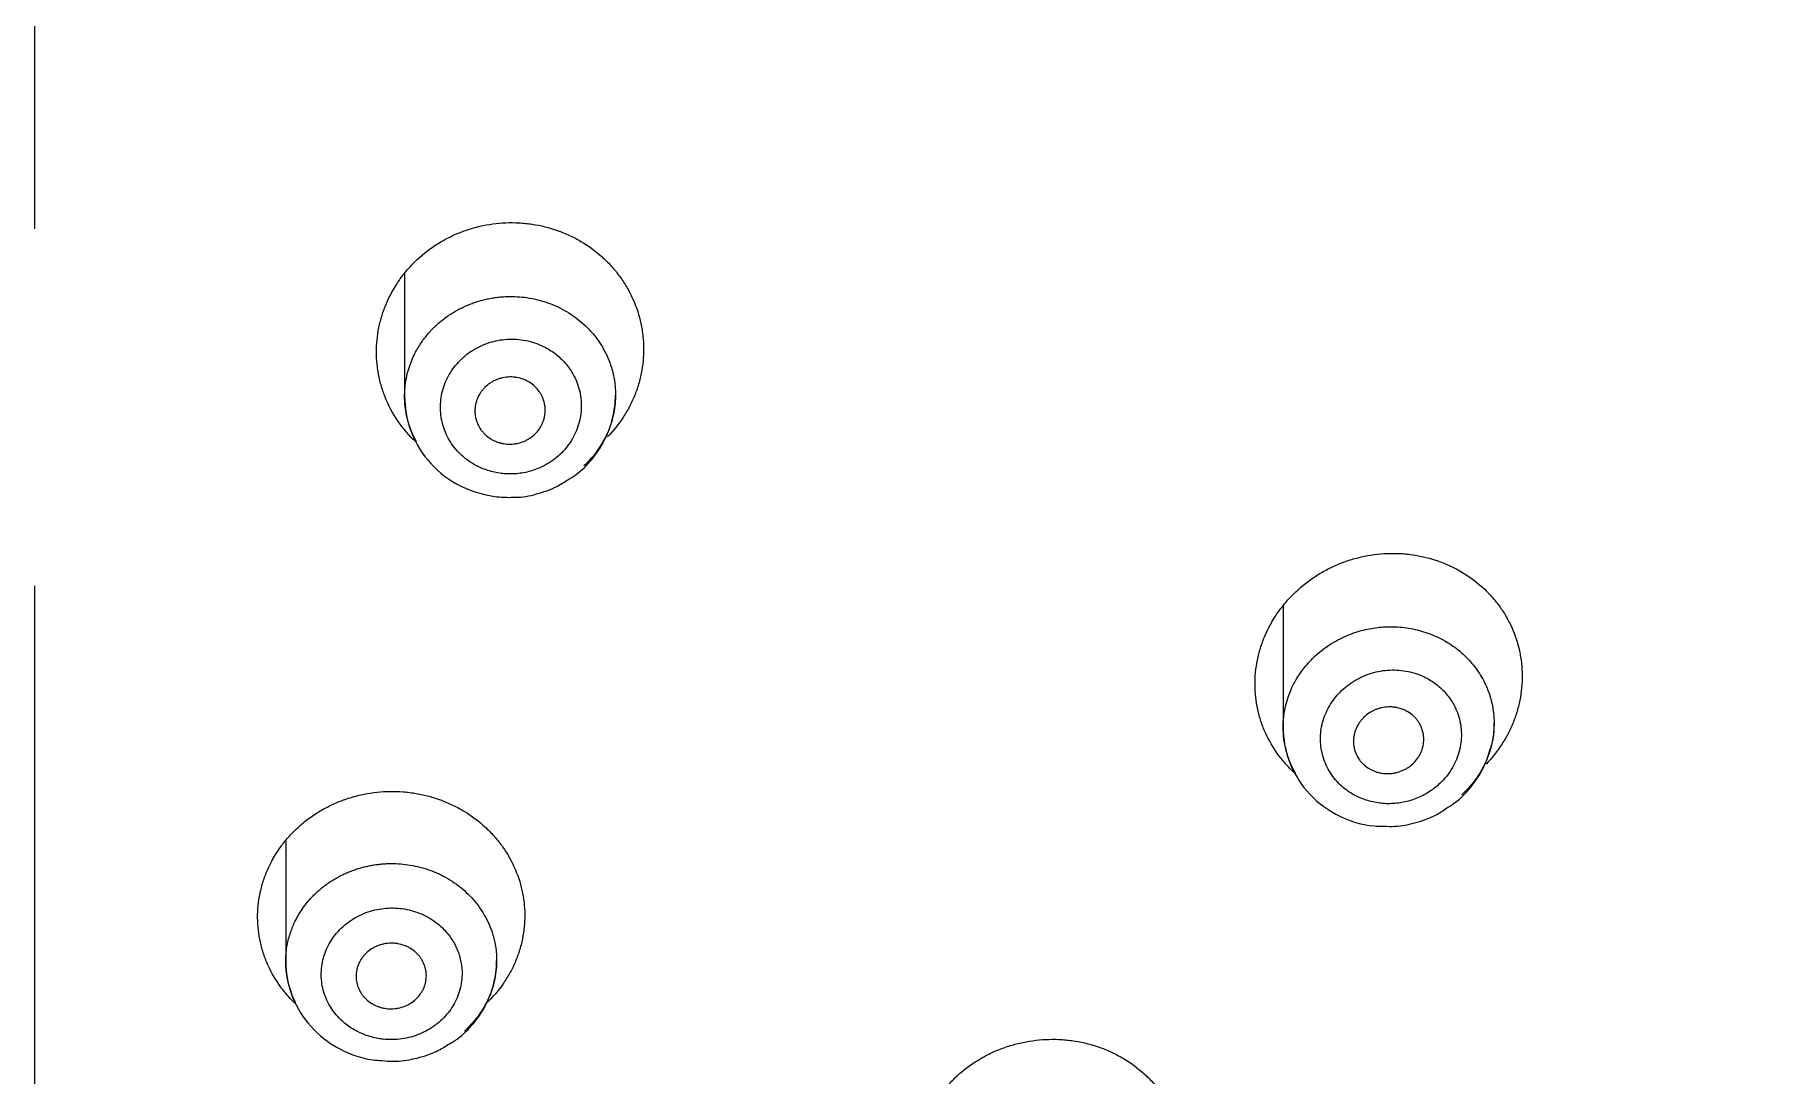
# Model space of a CAD drawing. Header units: millimetres. Extents: x 6110 to 6704, y -2661 to -1821.
# Drawn here: x 6338.01 to 6344.16, y -2164.06 to -2160.35 of the extents above; entities that cross this region are included whole.
import ezdxf

# ---------------------------------------------------------------- set-up
doc = ezdxf.new("R2010")
doc.units = ezdxf.units.MM
doc.header["$LTSCALE"] = 0.1
doc.linetypes.add('CENTERX2', pattern=[101.6, 63.5, -12.7, 12.7, -12.7])
doc.linetypes.add('HIDDEN2', pattern=[4.7625, 3.175, -1.5875])
doc.layers.add('1', color=4, linetype='HIDDEN2', lineweight=13)
doc.layers.add('DIM', color=3, linetype='Continuous', lineweight=9)
doc.layers.add('CENTER', color=1, linetype='CENTERX2')

msp = doc.modelspace()

# ---------------------------------------------------------------- hatches: boundary and pattern name
at = {"layer": 'DIM'}
h = msp.add_hatch(dxfattribs=at)
h.set_pattern_fill('ANSI31', color=2)
edge = h.paths.add_edge_path()
edge.add_line((6619.6172, -2595.9805), (6619.6172, -1962.2056))
edge.add_line((6634.6172, -1966.1101), (6619.6172, -1966.1101))
edge.add_line((6634.6172, -2610.9805), (6634.6172, -1966.1101))
edge.add_line((6634.6172, -2610.9805), (6184.4567, -2610.9805))
edge.add_line((6619.6172, -2595.9805), (6184.4567, -2595.9805))
edge.add_line((6184.4567, -2610.9805), (6184.4567, -2595.9805))

# ---------------------------------------------------------------- linework, layer by layer
at = {"layer": '1', "color": 7, "linetype": 'Continuous', "lineweight": -3}
for p, q in [((6339.3251, -2161.2046), (6339.3251, -2161.6408)), ((6342.4492, -2162.3866), (6342.4492, -2162.8181)), ((6338.9024, -2163.2219), (6338.9024, -2163.6512))]:
    msp.add_line(p, q, dxfattribs=at)
for centre, major_axis, start_param, end_param in [((6338.0093, -2168.509), (-13.75, 0), 3.141606, 7.301236), ((6338.0093, -2168.5303), (-13.75, 0), 3.570041, 5.884468), ((6338.0093, -2168.5196), (-13.75, 0), 3.141627, 6.283151), ((6338.0093, -2168.4983), (13.75, 0), 0.43031, 2.719801), ((6338.0093, -2168.8384), (13.1753, 0), 4.984867, 10.723113)]:
    msp.add_ellipse(centre, major_axis=major_axis, ratio=0.906308, start_param=start_param, end_param=end_param, dxfattribs=at)
for points, knots in [([(6338.0093, -2155.9663), (6337.7679, -2155.9664), (6337.0781, -2155.9829), (6335.942, -2156.0884), (6334.6189, -2156.3324), (6333.3278, -2156.6934), (6332.0816, -2157.1679), (6330.8922, -2157.7515), (6329.7713, -2158.4386), (6328.7294, -2159.2224), (6327.7775, -2160.0959), (6326.9214, -2161.0491), (6326.1826, -2162.078), (6325.7057, -2162.85), (6325.5094, -2163.2875), (6325.4841, -2163.346)], [0, 0, 0, 0, 0.045962, 0.131573, 0.217212, 0.30285, 0.38848, 0.474094, 0.559684, 0.645241, 0.730753, 0.81621, 0.901603, 0.986925, 1, 1, 1, 1]), ([(6350.491, -2163.2462), (6350.4834, -2163.2291), (6350.3064, -2162.8335), (6349.8504, -2162.1038), (6349.1187, -2161.075), (6348.2669, -2160.1224), (6347.3204, -2159.2484), (6346.2835, -2158.4633), (6345.1672, -2157.7741), (6343.9821, -2157.1876), (6342.7394, -2156.7095), (6341.4511, -2156.3444), (6340.1297, -2156.0958), (6338.9765, -2155.9846), (6338.2688, -2155.9664), (6338.0093, -2155.9663)], [0, 0, 0, 0, 0.003864, 0.089606, 0.17541, 0.261282, 0.347223, 0.433229, 0.519294, 0.605411, 0.691572, 0.777769, 0.863995, 0.950243, 1, 1, 1, 1]), ([(6339.3663, -2161.8045), (6339.3577, -2161.7965), (6339.3495, -2161.7882), (6339.3364, -2161.774), (6339.3314, -2161.7683), (6339.3218, -2161.7566), (6339.3171, -2161.7507), (6339.2947, -2161.7207), (6339.2793, -2161.6952), (6339.2634, -2161.6614), (6339.2604, -2161.6546), (6339.2547, -2161.6407), (6339.2521, -2161.6337), (6339.2447, -2161.6126), (6339.2363, -2161.5842), (6339.2309, -2161.5552), (6339.228, -2161.5332), (6339.2272, -2161.5258), (6339.2259, -2161.511), (6339.2255, -2161.5036), (6339.2244, -2161.4663), (6339.2266, -2161.4368), (6339.2342, -2161.393), (6339.2375, -2161.3785), (6339.2436, -2161.3569), (6339.2458, -2161.3498), (6339.2506, -2161.3355), (6339.2532, -2161.3284), (6339.2669, -2161.2936), (6339.2806, -2161.267), (6339.3011, -2161.2354), (6339.3054, -2161.2291), (6339.3142, -2161.2168), (6339.3188, -2161.2107), (6339.3331, -2161.1928), (6339.3432, -2161.1813), (6339.3749, -2161.1486), (6339.3982, -2161.1288), (6339.4299, -2161.1067), (6339.4364, -2161.1024), (6339.4495, -2161.0942), (6339.4562, -2161.0902), (6339.4764, -2161.0789), (6339.504, -2161.065), (6339.5328, -2161.0538), (6339.5549, -2161.0464), (6339.5624, -2161.0441), (6339.5774, -2161.0398), (6339.5851, -2161.0378), (6339.6232, -2161.0289), (6339.654, -2161.0248), (6339.7006, -2161.0229), (6339.7162, -2161.023), (6339.7397, -2161.0243), (6339.7476, -2161.0249), (6339.7631, -2161.0265), (6339.7709, -2161.0274), (6339.8093, -2161.0332), (6339.8393, -2161.0407), (6339.8758, -2161.0535), (6339.883, -2161.0563), (6339.8974, -2161.0622), (6339.9046, -2161.0653), (6339.9256, -2161.0751), (6339.9392, -2161.0823), (6339.9786, -2161.1056), (6340.0032, -2161.1235), (6340.0318, -2161.149), (6340.0373, -2161.1543), (6340.0482, -2161.1649), (6340.0534, -2161.1704), (6340.0687, -2161.1871), (6340.0878, -2161.2102), (6340.1046, -2161.235), (6340.1162, -2161.2544), (6340.1199, -2161.2609), (6340.127, -2161.2742), (6340.1304, -2161.2809), (6340.1463, -2161.3147), (6340.1561, -2161.3427), (6340.1647, -2161.3787), (6340.1663, -2161.386), (6340.169, -2161.4006), (6340.1702, -2161.408), (6340.1732, -2161.4302), (6340.1744, -2161.445), (6340.1758, -2161.4893), (6340.1737, -2161.5188), (6340.1673, -2161.5556), (6340.1659, -2161.5629), (6340.1626, -2161.5776), (6340.1607, -2161.5848), (6340.1547, -2161.6063), (6340.1452, -2161.6345), (6340.1329, -2161.6617), (6340.1226, -2161.6817), (6340.119, -2161.6883), (6340.1114, -2161.7014), (6340.1074, -2161.7079), (6340.0868, -2161.7398), (6340.0678, -2161.7636), (6340.0464, -2161.7856)], [0, 0, 0, 0, 0.01614, 0.01614, 0.026606, 0.026606, 0.037073, 0.037073, 0.078939, 0.078939, 0.089406, 0.089406, 0.099872, 0.099872, 0.120806, 0.141739, 0.141739, 0.152205, 0.152205, 0.162672, 0.162672, 0.204538, 0.204538, 0.225472, 0.225472, 0.235938, 0.235938, 0.246405, 0.246405, 0.288271, 0.288271, 0.298738, 0.298738, 0.309204, 0.309204, 0.330138, 0.330138, 0.372004, 0.372004, 0.382471, 0.382471, 0.392937, 0.392937, 0.41387, 0.434804, 0.434804, 0.44527, 0.44527, 0.455737, 0.455737, 0.497603, 0.497603, 0.518536, 0.518536, 0.529003, 0.529003, 0.53947, 0.53947, 0.581336, 0.581336, 0.591803, 0.591803, 0.602269, 0.602269, 0.623202, 0.623202, 0.665069, 0.665069, 0.675535, 0.675535, 0.686002, 0.686002, 0.706935, 0.727868, 0.727868, 0.738335, 0.738335, 0.748802, 0.748802, 0.790668, 0.790668, 0.801135, 0.801135, 0.811601, 0.811601, 0.832534, 0.832534, 0.874401, 0.874401, 0.884867, 0.884867, 0.895334, 0.895334, 0.916267, 0.9372, 0.9372, 0.947667, 0.947667, 0.958134, 0.958134, 1, 1, 1, 1]), ([(6339.3251, -2161.6407), (6339.3251, -2161.6392), (6339.3252, -2161.6259), (6339.3268, -2161.6018), (6339.3323, -2161.5695), (6339.3403, -2161.54), (6339.3501, -2161.5133), (6339.361, -2161.4895), (6339.3726, -2161.4685), (6339.3842, -2161.4502), (6339.3956, -2161.4344), (6339.4064, -2161.421), (6339.4162, -2161.4098), (6339.4248, -2161.4007), (6339.4321, -2161.3935), (6339.4414, -2161.3847), (6339.4536, -2161.3741), (6339.4696, -2161.3616), (6339.4861, -2161.3501), (6339.5031, -2161.3395), (6339.5204, -2161.3299), (6339.538, -2161.3213), (6339.5559, -2161.3137), (6339.5739, -2161.3071), (6339.592, -2161.3013), (6339.6102, -2161.2965), (6339.6284, -2161.2926), (6339.6465, -2161.2896), (6339.6645, -2161.2875), (6339.6824, -2161.2862), (6339.717, -2161.2852), (6339.7694, -2161.2893), (6339.8378, -2161.3072), (6339.9032, -2161.338), (6339.9626, -2161.3815), (6340.0128, -2161.437), (6340.044, -2161.4916), (6340.0624, -2161.5418), (6340.073, -2161.588), (6340.0769, -2161.645), (6340.0703, -2161.7005), (6340.0563, -2161.7487), (6340.0404, -2161.7858), (6340.022, -2161.818), (6340.0023, -2161.8456), (6339.9824, -2161.8689), (6339.9687, -2161.8826), (6339.962, -2161.8887)], [0, 0, 0, 0, 0.003369, 0.028621, 0.052223, 0.074176, 0.094479, 0.113132, 0.130135, 0.145488, 0.15919, 0.171241, 0.181642, 0.190392, 0.197491, 0.202939, 0.217149, 0.231197, 0.245081, 0.258802, 0.27236, 0.285756, 0.298989, 0.31206, 0.324969, 0.337715, 0.350299, 0.362722, 0.374983, 0.387083, 0.399021, 0.445327, 0.49312, 0.542411, 0.593209, 0.645523, 0.699362, 0.726418, 0.760471, 0.801515, 0.849542, 0.880669, 0.909376, 0.935663, 0.959529, 0.980975, 1, 1, 1, 1]), ([(6339.8779, -2161.8472), (6339.8857, -2161.8399), (6339.9003, -2161.8243), (6339.9189, -2161.7982), (6339.9337, -2161.77), (6339.9447, -2161.7404), (6339.9516, -2161.7098), (6339.9541, -2161.6785), (6339.9526, -2161.6472), (6339.9467, -2161.6164), (6339.9349, -2161.5817), (6339.915, -2161.5444), (6339.8842, -2161.5077), (6339.8465, -2161.4773), (6339.8079, -2161.4573), (6339.7718, -2161.4452), (6339.7395, -2161.4389), (6339.7066, -2161.4368), (6339.6737, -2161.4387), (6339.6413, -2161.4448), (6339.61, -2161.4549), (6339.5803, -2161.4687), (6339.5527, -2161.4862), (6339.5278, -2161.5069), (6339.5058, -2161.5305), (6339.4872, -2161.5566), (6339.4724, -2161.5848), (6339.4613, -2161.6144), (6339.4545, -2161.6451), (6339.4519, -2161.6763), (6339.4535, -2161.7076), (6339.4594, -2161.7384), (6339.4694, -2161.7681), (6339.4834, -2161.7964), (6339.5011, -2161.8226), (6339.5224, -2161.8463), (6339.5468, -2161.8673), (6339.5738, -2161.885), (6339.608, -2161.9013), (6339.65, -2161.9139), (6339.6993, -2161.9186), (6339.7487, -2161.9143), (6339.791, -2161.902), (6339.8257, -2161.8859), (6339.8534, -2161.8685), (6339.87, -2161.8547), (6339.8779, -2161.8472)], [0, 0, 0, 0, 0.02081, 0.041564, 0.06262, 0.083388, 0.104089, 0.125078, 0.145935, 0.166638, 0.187542, 0.218807, 0.249977, 0.281234, 0.312422, 0.333283, 0.354001, 0.374919, 0.395734, 0.416446, 0.437398, 0.458256, 0.478978, 0.499916, 0.520846, 0.541598, 0.562529, 0.583465, 0.60418, 0.625028, 0.645947, 0.666657, 0.687514, 0.708431, 0.729129, 0.74998, 0.77092, 0.791612, 0.812451, 0.843715, 0.874884, 0.906096, 0.937329, 0.95824, 0.979005, 1, 1, 1, 1]), ([(6339.7892, -2161.7746), (6339.7835, -2161.7802), (6339.7772, -2161.7853), (6339.7671, -2161.792), (6339.7636, -2161.794), (6339.7564, -2161.7979), (6339.7527, -2161.7996), (6339.7413, -2161.8043), (6339.7335, -2161.8067), (6339.7215, -2161.8092), (6339.7174, -2161.8099), (6339.7092, -2161.8108), (6339.7051, -2161.8111), (6339.6929, -2161.8113), (6339.6847, -2161.8106), (6339.6746, -2161.8089), (6339.6725, -2161.8085), (6339.6685, -2161.8076), (6339.6626, -2161.8061), (6339.6529, -2161.803), (6339.6455, -2161.7998), (6339.6382, -2161.7962), (6339.6347, -2161.7942), (6339.6244, -2161.7878), (6339.618, -2161.7829), (6339.6093, -2161.7748), (6339.6065, -2161.7719), (6339.6013, -2161.7659), (6339.5988, -2161.7628), (6339.5919, -2161.7531), (6339.5881, -2161.7463), (6339.5833, -2161.7356), (6339.5819, -2161.7319), (6339.5795, -2161.7244), (6339.5785, -2161.7206), (6339.576, -2161.7093), (6339.5752, -2161.7015), (6339.575, -2161.6858), (6339.5758, -2161.678), (6339.5781, -2161.6666), (6339.579, -2161.6628), (6339.5814, -2161.6553), (6339.5827, -2161.6515), (6339.5873, -2161.6406), (6339.5911, -2161.6337), (6339.5978, -2161.6239), (6339.6002, -2161.6207), (6339.6054, -2161.6145), (6339.6081, -2161.6116), (6339.6166, -2161.6031), (6339.6229, -2161.5981), (6339.6331, -2161.5913), (6339.6366, -2161.5892), (6339.6438, -2161.5854), (6339.6511, -2161.5819), (6339.6588, -2161.5792), (6339.6666, -2161.5767), (6339.6706, -2161.5757), (6339.6827, -2161.5732), (6339.6908, -2161.5723), (6339.7031, -2161.572), (6339.7072, -2161.5721), (6339.7134, -2161.5726), (6339.7154, -2161.5728), (6339.7195, -2161.5733), (6339.7216, -2161.5736), (6339.7316, -2161.5754), (6339.7395, -2161.5775), (6339.7509, -2161.5818), (6339.7547, -2161.5835), (6339.7619, -2161.5871), (6339.7655, -2161.589), (6339.7757, -2161.5954), (6339.7821, -2161.6002), (6339.7938, -2161.6112), (6339.799, -2161.6172), (6339.8059, -2161.6268), (6339.808, -2161.6301), (6339.8119, -2161.637), (6339.8137, -2161.6405), (6339.8185, -2161.6513), (6339.8209, -2161.6587), (6339.8233, -2161.6701), (6339.824, -2161.674), (6339.8248, -2161.6818), (6339.8251, -2161.6857), (6339.8252, -2161.6974), (6339.8244, -2161.7051), (6339.8221, -2161.7167), (6339.8212, -2161.7205), (6339.8188, -2161.728), (6339.8162, -2161.7354), (6339.8128, -2161.7424), (6339.809, -2161.7494), (6339.8069, -2161.7528), (6339.8002, -2161.7627), (6339.795, -2161.7689), (6339.7892, -2161.7746)], [0, 0, 0, 0, 0.03125, 0.03125, 0.046875, 0.046875, 0.0625, 0.0625, 0.09375, 0.09375, 0.109375, 0.109375, 0.125, 0.125, 0.15625, 0.15625, 0.164063, 0.164063, 0.171875, 0.1875, 0.203125, 0.203125, 0.21875, 0.21875, 0.25, 0.25, 0.265625, 0.265625, 0.28125, 0.28125, 0.3125, 0.3125, 0.328125, 0.328125, 0.34375, 0.34375, 0.375, 0.375, 0.40625, 0.40625, 0.421875, 0.421875, 0.4375, 0.4375, 0.46875, 0.46875, 0.484375, 0.484375, 0.5, 0.5, 0.53125, 0.53125, 0.546875, 0.546875, 0.5625, 0.578125, 0.578125, 0.59375, 0.59375, 0.625, 0.625, 0.640625, 0.640625, 0.648438, 0.648438, 0.65625, 0.65625, 0.6875, 0.6875, 0.703125, 0.703125, 0.71875, 0.71875, 0.75, 0.75, 0.78125, 0.78125, 0.796875, 0.796875, 0.8125, 0.8125, 0.84375, 0.84375, 0.859375, 0.859375, 0.875, 0.875, 0.90625, 0.90625, 0.921875, 0.921875, 0.9375, 0.953125, 0.953125, 0.96875, 0.96875, 1, 1, 1, 1]), ([(6339.3251, -2161.6399), (6339.3255, -2161.6814), (6339.3389, -2161.7612), (6339.4025, -2161.8736), (6339.507, -2161.9604), (6339.6198, -2161.9979), (6339.6899, -2162.0009), (6339.7133, -2161.9998)], [0, 0, 0, 0, 0.205035, 0.420271, 0.646461, 0.884979, 1, 1, 1, 1]), ([(6339.3675, -2161.8031), (6339.3592, -2161.7882), (6339.3436, -2161.7545), (6339.3286, -2161.6999), (6339.3251, -2161.6604), (6339.3251, -2161.6407)], [0, 0, 0, 0, 0.2991, 0.650862, 1, 1, 1, 1]), ([(6339.905, -2161.9376), (6339.9149, -2161.9322), (6339.9475, -2161.9123), (6339.9941, -2161.8652), (6340.0393, -2161.7972), (6340.0681, -2161.7191), (6340.0748, -2161.6647), (6340.0751, -2161.6365)], [0, 0, 0, 0, 0.091452, 0.312366, 0.537723, 0.766714, 1, 1, 1, 1]), ([(6339.7133, -2161.9998), (6339.7151, -2161.9999), (6339.7421, -2162.0012), (6339.7947, -2161.9894), (6339.8581, -2161.9683), (6339.8926, -2161.9466), (6339.905, -2161.9376)], [0, 0, 0, 0, 0.026157, 0.396977, 0.77642, 1, 1, 1, 1]), ([(6342.4902, -2162.9806), (6342.4821, -2162.9732), (6342.4742, -2162.9655), (6342.4615, -2162.952), (6342.4564, -2162.9464), (6342.4467, -2162.9351), (6342.442, -2162.9293), (6342.4194, -2162.8999), (6342.404, -2162.8748), (6342.388, -2162.8416), (6342.3849, -2162.8349), (6342.3792, -2162.8212), (6342.3765, -2162.8143), (6342.369, -2162.7934), (6342.3648, -2162.7794), (6342.3544, -2162.7368), (6342.3504, -2162.7077), (6342.3485, -2162.6484), (6342.3506, -2162.619), (6342.3582, -2162.5755), (6342.3615, -2162.561), (6342.3676, -2162.5395), (6342.3698, -2162.5323), (6342.3746, -2162.5181), (6342.3772, -2162.5111), (6342.3909, -2162.4762), (6342.4046, -2162.4496), (6342.425, -2162.4179), (6342.4293, -2162.4116), (6342.4381, -2162.3993), (6342.4428, -2162.3931), (6342.457, -2162.3751), (6342.4671, -2162.3636), (6342.4987, -2162.3306), (6342.5219, -2162.3106), (6342.5535, -2162.2881), (6342.56, -2162.2837), (6342.5731, -2162.2753), (6342.5797, -2162.2713), (6342.5999, -2162.2596), (6342.6273, -2162.2454), (6342.6561, -2162.2337), (6342.6781, -2162.2259), (6342.6855, -2162.2235), (6342.7005, -2162.2189), (6342.7081, -2162.2168), (6342.7462, -2162.2072), (6342.7769, -2162.2024), (6342.8233, -2162.1995), (6342.8389, -2162.1993), (6342.8623, -2162.2), (6342.8701, -2162.2004), (6342.8857, -2162.2017), (6342.8934, -2162.2025), (6342.9319, -2162.2073), (6342.9618, -2162.214), (6342.9983, -2162.2259), (6343.0056, -2162.2285), (6343.02, -2162.234), (6343.0271, -2162.2369), (6343.0482, -2162.2462), (6343.0619, -2162.253), (6343.1015, -2162.2752), (6343.1261, -2162.2925), (6343.1548, -2162.3172), (6343.1604, -2162.3223), (6343.1713, -2162.3326), (6343.1766, -2162.338), (6343.192, -2162.3542), (6343.2112, -2162.3768), (6343.228, -2162.4011), (6343.2397, -2162.4201), (6343.2435, -2162.4265), (6343.2506, -2162.4396), (6343.254, -2162.4462), (6343.2701, -2162.4796), (6343.2799, -2162.5072), (6343.2887, -2162.5428), (6343.2903, -2162.55), (6343.293, -2162.5645), (6343.2942, -2162.5718), (6343.2973, -2162.5939), (6343.2985, -2162.6086), (6343.2999, -2162.6526), (6343.2979, -2162.682), (6343.2915, -2162.7186), (6343.29, -2162.726), (6343.2867, -2162.7406), (6343.2849, -2162.7478), (6343.2788, -2162.7693), (6343.2694, -2162.7975), (6343.2571, -2162.8247), (6343.2468, -2162.8448), (6343.2432, -2162.8514), (6343.2357, -2162.8645), (6343.2317, -2162.8711), (6343.2111, -2162.9031), (6343.1922, -2162.9271), (6343.1708, -2162.9493)], [0, 0, 0, 0, 0.015398, 0.015398, 0.025872, 0.025872, 0.036347, 0.036347, 0.078244, 0.078244, 0.088719, 0.088719, 0.099193, 0.099193, 0.120142, 0.120142, 0.16204, 0.16204, 0.203938, 0.203938, 0.224887, 0.224887, 0.235362, 0.235362, 0.245836, 0.245836, 0.287734, 0.287734, 0.298209, 0.298209, 0.308683, 0.308683, 0.329632, 0.329632, 0.37153, 0.37153, 0.382005, 0.382005, 0.392479, 0.392479, 0.413428, 0.434377, 0.434377, 0.444852, 0.444852, 0.455326, 0.455326, 0.497224, 0.497224, 0.518173, 0.518173, 0.528648, 0.528648, 0.539122, 0.539122, 0.58102, 0.58102, 0.591495, 0.591495, 0.601969, 0.601969, 0.622918, 0.622918, 0.664816, 0.664816, 0.675291, 0.675291, 0.685765, 0.685765, 0.706714, 0.727663, 0.727663, 0.738138, 0.738138, 0.748612, 0.748612, 0.79051, 0.79051, 0.800985, 0.800985, 0.811459, 0.811459, 0.832408, 0.832408, 0.874306, 0.874306, 0.884781, 0.884781, 0.895255, 0.895255, 0.916204, 0.937153, 0.937153, 0.947628, 0.947628, 0.958102, 0.958102, 1, 1, 1, 1]), ([(6342.4492, -2162.8181), (6342.4492, -2162.8161), (6342.4493, -2162.8092), (6342.4498, -2162.7953), (6342.4518, -2162.7747), (6342.4561, -2162.7488), (6342.4641, -2162.7179), (6342.4773, -2162.6826), (6342.4972, -2162.6437), (6342.5255, -2162.6028), (6342.5581, -2162.5679), (6342.5911, -2162.5402), (6342.6208, -2162.5199), (6342.6511, -2162.5029), (6342.6815, -2162.4892), (6342.7117, -2162.4785), (6342.7413, -2162.4705), (6342.7699, -2162.4649), (6342.7975, -2162.4616), (6342.8366, -2162.4596), (6342.8877, -2162.4627), (6342.9495, -2162.4765), (6343.0077, -2162.5), (6343.0606, -2162.5323), (6343.1067, -2162.5727), (6343.1448, -2162.6199), (6343.1716, -2162.6688), (6343.189, -2162.7181), (6343.1975, -2162.7622), (6343.1992, -2162.7914), (6343.1992, -2162.804)], [0, 0, 0, 0, 0.005333, 0.019027, 0.037749, 0.061496, 0.090269, 0.124065, 0.162883, 0.206719, 0.255571, 0.287756, 0.318701, 0.348406, 0.376872, 0.404099, 0.430087, 0.454836, 0.478346, 0.500619, 0.554492, 0.608357, 0.662223, 0.716101, 0.769999, 0.823926, 0.877892, 0.920271, 0.965832, 1, 1, 1, 1]), ([(6343.0067, -2163.018), (6343.0146, -2163.0106), (6343.0292, -2162.9949), (6343.0479, -2162.9688), (6343.0629, -2162.9406), (6343.074, -2162.9111), (6343.081, -2162.8805), (6343.0837, -2162.8493), (6343.0823, -2162.8182), (6343.0765, -2162.7877), (6343.0648, -2162.7534), (6343.0449, -2162.7166), (6343.014, -2162.6807), (6342.9763, -2162.6512), (6342.9377, -2162.632), (6342.9016, -2162.6207), (6342.8693, -2162.6151), (6342.8365, -2162.6136), (6342.8037, -2162.6161), (6342.7714, -2162.6226), (6342.7401, -2162.6332), (6342.7104, -2162.6473), (6342.6829, -2162.665), (6342.6579, -2162.6859), (6342.6358, -2162.7096), (6342.6172, -2162.7357), (6342.6022, -2162.7638), (6342.5911, -2162.7934), (6342.5841, -2162.824), (6342.5814, -2162.855), (6342.5828, -2162.8861), (6342.5886, -2162.9166), (6342.5986, -2162.946), (6342.6125, -2162.9739), (6342.6303, -2162.9997), (6342.6516, -2163.0229), (6342.6759, -2163.0433), (6342.703, -2163.0604), (6342.7372, -2163.076), (6342.7792, -2163.0877), (6342.8284, -2163.0915), (6342.8777, -2163.0864), (6342.9252, -2163.072), (6342.9692, -2163.0494), (6342.9949, -2163.0292), (6343.0067, -2163.018)], [0, 0, 0, 0, 0.020814, 0.041577, 0.062643, 0.083443, 0.104149, 0.125115, 0.146008, 0.166713, 0.187583, 0.218867, 0.250017, 0.281262, 0.31246, 0.33331, 0.354027, 0.374954, 0.395785, 0.416496, 0.437436, 0.458324, 0.479046, 0.499955, 0.520917, 0.541668, 0.562565, 0.583517, 0.604235, 0.625074, 0.645974, 0.666682, 0.687569, 0.708455, 0.729147, 0.750038, 0.770954, 0.791641, 0.812505, 0.843746, 0.874933, 0.906117, 0.937375, 0.968616, 1, 1, 1, 1]), ([(6342.913, -2162.9454), (6342.9073, -2162.9511), (6342.901, -2162.9562), (6342.8909, -2162.9629), (6342.8874, -2162.965), (6342.8802, -2162.9689), (6342.8765, -2162.9707), (6342.8652, -2162.9756), (6342.8574, -2162.9781), (6342.8454, -2162.9808), (6342.8413, -2162.9815), (6342.8331, -2162.9825), (6342.829, -2162.9828), (6342.8168, -2162.9833), (6342.8087, -2162.9828), (6342.7965, -2162.9809), (6342.7925, -2162.9801), (6342.7846, -2162.9781), (6342.7769, -2162.9757), (6342.7695, -2162.9727), (6342.7641, -2162.9701), (6342.7623, -2162.9692), (6342.7587, -2162.9673), (6342.757, -2162.9663), (6342.7484, -2162.9611), (6342.742, -2162.9564), (6342.7333, -2162.9485), (6342.7305, -2162.9457), (6342.7253, -2162.9398), (6342.7228, -2162.9367), (6342.7159, -2162.9272), (6342.7121, -2162.9205), (6342.7073, -2162.9099), (6342.7059, -2162.9062), (6342.7035, -2162.8989), (6342.7025, -2162.8951), (6342.7001, -2162.8838), (6342.6992, -2162.8762), (6342.6992, -2162.8605), (6342.7, -2162.8528), (6342.7023, -2162.8414), (6342.7033, -2162.8376), (6342.7056, -2162.8301), (6342.707, -2162.8264), (6342.7116, -2162.8155), (6342.7154, -2162.8086), (6342.7222, -2162.7988), (6342.7246, -2162.7956), (6342.7298, -2162.7894), (6342.7325, -2162.7864), (6342.7411, -2162.7779), (6342.7473, -2162.7728), (6342.7575, -2162.766), (6342.761, -2162.7639), (6342.7682, -2162.76), (6342.7755, -2162.7564), (6342.7832, -2162.7535), (6342.791, -2162.751), (6342.7949, -2162.7499), (6342.807, -2162.7472), (6342.8152, -2162.7462), (6342.8274, -2162.7457), (6342.8315, -2162.7458), (6342.8376, -2162.7461), (6342.8397, -2162.7463), (6342.8438, -2162.7467), (6342.8458, -2162.747), (6342.8559, -2162.7486), (6342.8637, -2162.7505), (6342.8732, -2162.7539), (6342.8751, -2162.7547), (6342.8788, -2162.7562), (6342.8807, -2162.757), (6342.8862, -2162.7596), (6342.8897, -2162.7615), (6342.8999, -2162.7676), (6342.9063, -2162.7723), (6342.9151, -2162.7804), (6342.9179, -2162.7832), (6342.9231, -2162.789), (6342.928, -2162.7951), (6342.9322, -2162.8016), (6342.9361, -2162.8084), (6342.9379, -2162.8119), (6342.9427, -2162.8225), (6342.9451, -2162.8298), (6342.9475, -2162.8412), (6342.9481, -2162.845), (6342.949, -2162.8528), (6342.9492, -2162.8566), (6342.9492, -2162.8682), (6342.9485, -2162.8759), (6342.9461, -2162.8874), (6342.9451, -2162.8913), (6342.9428, -2162.8988), (6342.9401, -2162.9061), (6342.9367, -2162.9132), (6342.9329, -2162.9201), (6342.9308, -2162.9235), (6342.924, -2162.9335), (6342.9188, -2162.9397), (6342.913, -2162.9454)], [0, 0, 0, 0, 0.03125, 0.03125, 0.046875, 0.046875, 0.0625, 0.0625, 0.09375, 0.09375, 0.109375, 0.109375, 0.125, 0.125, 0.15625, 0.15625, 0.171875, 0.171875, 0.1875, 0.203125, 0.203125, 0.210937, 0.210937, 0.21875, 0.21875, 0.25, 0.25, 0.265625, 0.265625, 0.28125, 0.28125, 0.3125, 0.3125, 0.328125, 0.328125, 0.34375, 0.34375, 0.375, 0.375, 0.40625, 0.40625, 0.421875, 0.421875, 0.4375, 0.4375, 0.46875, 0.46875, 0.484375, 0.484375, 0.5, 0.5, 0.53125, 0.53125, 0.546875, 0.546875, 0.5625, 0.578125, 0.578125, 0.59375, 0.59375, 0.625, 0.625, 0.640625, 0.640625, 0.648437, 0.648437, 0.65625, 0.65625, 0.6875, 0.6875, 0.695312, 0.695312, 0.703125, 0.703125, 0.71875, 0.71875, 0.75, 0.75, 0.765625, 0.765625, 0.78125, 0.796875, 0.796875, 0.8125, 0.8125, 0.84375, 0.84375, 0.859375, 0.859375, 0.875, 0.875, 0.90625, 0.90625, 0.921875, 0.921875, 0.9375, 0.953125, 0.953125, 0.96875, 0.96875, 1, 1, 1, 1]), ([(6342.4492, -2162.8171), (6342.4496, -2162.859), (6342.4634, -2162.9391), (6342.5283, -2163.0512), (6342.6345, -2163.1351), (6342.7367, -2163.169), (6342.7958, -2163.1701), (6342.8077, -2163.1697)], [0, 0, 0, 0, 0.218126, 0.446887, 0.686405, 0.937973, 1, 1, 1, 1]), ([(6342.4934, -2162.9823), (6342.4876, -2162.9723), (6342.4753, -2162.9482), (6342.4606, -2162.9077), (6342.4512, -2162.8628), (6342.4492, -2162.8325), (6342.4492, -2162.8181)], [0, 0, 0, 0, 0.199586, 0.470084, 0.748267, 1, 1, 1, 1]), ([(6343.1992, -2162.804), (6343.1992, -2162.8093), (6343.1986, -2162.8337), (6343.1944, -2162.8649), (6343.1878, -2162.8901), (6343.1859, -2162.8967)], [0, 0, 0, 0, 0.171365, 0.781849, 1, 1, 1, 1]), ([(6343.0308, -2163.1052), (6343.0407, -2163.0997), (6343.0729, -2163.0795), (6343.1188, -2163.0323), (6343.1617, -2162.968), (6343.1787, -2162.9215), (6343.1844, -2162.899)], [0, 0, 0, 0, 0.125596, 0.427643, 0.736124, 1, 1, 1, 1]), ([(6343.1859, -2162.8967), (6343.1835, -2162.9049), (6343.1747, -2162.9316), (6343.1554, -2162.972), (6343.1282, -2163.0119), (6343.1046, -2163.0391), (6343.0906, -2163.0528), (6343.0851, -2163.0579)], [0, 0, 0, 0, 0.135138, 0.444573, 0.700149, 0.885313, 1, 1, 1, 1]), ([(6338.9369, -2163.8014), (6338.9283, -2163.7933), (6338.9201, -2163.7848), (6338.9072, -2163.7704), (6338.9023, -2163.7646), (6338.8929, -2163.7531), (6338.8884, -2163.7472), (6338.8666, -2163.7173), (6338.8519, -2163.6921), (6338.8367, -2163.6587), (6338.8339, -2163.652), (6338.8285, -2163.6383), (6338.826, -2163.6314), (6338.8191, -2163.6106), (6338.8152, -2163.5966), (6338.8059, -2163.5542), (6338.8026, -2163.5255), (6338.8023, -2163.4816), (6338.803, -2163.4671), (6338.8058, -2163.4382), (6338.8102, -2163.4096), (6338.8175, -2163.3815), (6338.8241, -2163.3605), (6338.8265, -2163.3535), (6338.8317, -2163.3397), (6338.8344, -2163.3328), (6338.849, -2163.2991), (6338.8634, -2163.2734), (6338.8847, -2163.243), (6338.8891, -2163.237), (6338.8983, -2163.2252), (6338.9031, -2163.2194), (6338.9179, -2163.2022), (6338.9282, -2163.1913), (6338.9608, -2163.1601), (6338.9846, -2163.1414), (6339.0168, -2163.1207), (6339.0234, -2163.1167), (6339.0368, -2163.109), (6339.0436, -2163.1053), (6339.0641, -2163.0947), (6339.092, -2163.082), (6339.121, -2163.0718), (6339.1433, -2163.0652), (6339.1508, -2163.0631), (6339.1659, -2163.0594), (6339.1736, -2163.0576), (6339.2119, -2163.05), (6339.2427, -2163.0468), (6339.2892, -2163.0461), (6339.3048, -2163.0466), (6339.3281, -2163.0485), (6339.336, -2163.0493), (6339.3515, -2163.0512), (6339.3591, -2163.0524), (6339.3973, -2163.059), (6339.427, -2163.0671), (6339.4631, -2163.0805), (6339.4703, -2163.0834), (6339.4845, -2163.0895), (6339.4915, -2163.0927), (6339.5123, -2163.1028), (6339.5256, -2163.1101), (6339.5645, -2163.1338), (6339.5886, -2163.1519), (6339.6165, -2163.1775), (6339.6219, -2163.1828), (6339.6325, -2163.1935), (6339.6376, -2163.1989), (6339.6525, -2163.2156), (6339.6711, -2163.2386), (6339.6872, -2163.2633), (6339.6984, -2163.2824), (6339.702, -2163.2889), (6339.7088, -2163.3021), (6339.712, -2163.3088), (6339.7271, -2163.3422), (6339.7363, -2163.3698), (6339.7441, -2163.4052), (6339.7455, -2163.4124), (6339.7479, -2163.4267), (6339.7489, -2163.434), (6339.7514, -2163.4558), (6339.7523, -2163.4703), (6339.7526, -2163.5138), (6339.7498, -2163.5425), (6339.7426, -2163.5783), (6339.7409, -2163.5855), (6339.7372, -2163.5997), (6339.7352, -2163.6068), (6339.7286, -2163.6277), (6339.7184, -2163.655), (6339.7054, -2163.6813), (6339.6946, -2163.7006), (6339.6908, -2163.707), (6339.6829, -2163.7195), (6339.6788, -2163.7258), (6339.6573, -2163.7564), (6339.6377, -2163.7792), (6339.6157, -2163.8001)], [0, 0, 0, 0, 0.016551, 0.016551, 0.027014, 0.027014, 0.037476, 0.037476, 0.079325, 0.079325, 0.089787, 0.089787, 0.100249, 0.100249, 0.121174, 0.121174, 0.163022, 0.163022, 0.183947, 0.183947, 0.204871, 0.225796, 0.225796, 0.236258, 0.236258, 0.24672, 0.24672, 0.288569, 0.288569, 0.299031, 0.299031, 0.309493, 0.309493, 0.330418, 0.330418, 0.372267, 0.372267, 0.382729, 0.382729, 0.393191, 0.393191, 0.414116, 0.43504, 0.43504, 0.445502, 0.445502, 0.455965, 0.455965, 0.497813, 0.497813, 0.518738, 0.518738, 0.5292, 0.5292, 0.539662, 0.539662, 0.581511, 0.581511, 0.591973, 0.591973, 0.602436, 0.602436, 0.62336, 0.62336, 0.665209, 0.665209, 0.675671, 0.675671, 0.686133, 0.686133, 0.707058, 0.727982, 0.727982, 0.738444, 0.738444, 0.748907, 0.748907, 0.790756, 0.790756, 0.801218, 0.801218, 0.81168, 0.81168, 0.832604, 0.832604, 0.874453, 0.874453, 0.884916, 0.884916, 0.895378, 0.895378, 0.916302, 0.937227, 0.937227, 0.947689, 0.947689, 0.958151, 0.958151, 1, 1, 1, 1]), ([(6342.8077, -2163.1697), (6342.8206, -2163.1708), (6342.8587, -2163.1718), (6342.922, -2163.159), (6342.9846, -2163.1362), (6343.0187, -2163.1143), (6343.0308, -2163.1052)], [0, 0, 0, 0, 0.163989, 0.482927, 0.80878, 1, 1, 1, 1]), ([(6338.9024, -2163.6512), (6338.9024, -2163.649), (6338.9026, -2163.6296), (6338.9062, -2163.5947), (6338.9179, -2163.5494), (6338.9337, -2163.5109), (6338.9512, -2163.479), (6338.9688, -2163.4533), (6338.9851, -2163.4334), (6338.9988, -2163.4186), (6339.0093, -2163.4083), (6339.0198, -2163.3987), (6339.0316, -2163.3886), (6339.0466, -2163.3771), (6339.062, -2163.3665), (6339.0778, -2163.3568), (6339.0939, -2163.3479), (6339.1103, -2163.3398), (6339.1269, -2163.3326), (6339.1436, -2163.3262), (6339.1604, -2163.3206), (6339.1773, -2163.3158), (6339.1942, -2163.3118), (6339.211, -2163.3086), (6339.2278, -2163.3061), (6339.2445, -2163.3043), (6339.261, -2163.3032), (6339.2947, -2163.3024), (6339.3465, -2163.3066), (6339.4148, -2163.3243), (6339.4803, -2163.3547), (6339.5399, -2163.3978), (6339.5903, -2163.4529), (6339.6212, -2163.5064), (6339.6394, -2163.5551), (6339.6501, -2163.6), (6339.6543, -2163.657), (6339.6473, -2163.7152), (6339.6309, -2163.7676), (6339.6109, -2163.8092), (6339.5878, -2163.8446), (6339.5634, -2163.874), (6339.5461, -2163.8909), (6339.5376, -2163.8986)], [0, 0, 0, 0, 0.004711, 0.042649, 0.076642, 0.106688, 0.132785, 0.154932, 0.173127, 0.187369, 0.197657, 0.203991, 0.217245, 0.230351, 0.24331, 0.25612, 0.268783, 0.281298, 0.293665, 0.305885, 0.317957, 0.329881, 0.341657, 0.353287, 0.364768, 0.376102, 0.387289, 0.398329, 0.444432, 0.492139, 0.541451, 0.592372, 0.644904, 0.69905, 0.724451, 0.757984, 0.799643, 0.849416, 0.885678, 0.918868, 0.948986, 0.97603, 1, 1, 1, 1]), ([(6339.4527, -2163.8628), (6339.4605, -2163.8557), (6339.4752, -2163.8405), (6339.494, -2163.8153), (6339.509, -2163.7879), (6339.5202, -2163.759), (6339.5273, -2163.7291), (6339.5304, -2163.6935), (6339.5272, -2163.6525), (6339.5137, -2163.6082), (6339.4915, -2163.5671), (6339.4642, -2163.5349), (6339.436, -2163.5109), (6339.4091, -2163.4934), (6339.3799, -2163.4794), (6339.349, -2163.4691), (6339.3169, -2163.4626), (6339.2841, -2163.4602), (6339.2512, -2163.4618), (6339.2189, -2163.4674), (6339.1875, -2163.477), (6339.1577, -2163.4902), (6339.1301, -2163.507), (6339.105, -2163.527), (6339.0828, -2163.5498), (6339.064, -2163.5752), (6339.049, -2163.6026), (6339.0378, -2163.6315), (6339.0308, -2163.6615), (6339.0281, -2163.6921), (6339.0295, -2163.7227), (6339.0352, -2163.7528), (6339.0452, -2163.7819), (6339.059, -2163.8097), (6339.0767, -2163.8354), (6339.1013, -2163.8626), (6339.1346, -2163.8892), (6339.1778, -2163.9114), (6339.2248, -2163.9256), (6339.2685, -2163.9301), (6339.3068, -2163.9283), (6339.3392, -2163.9227), (6339.3705, -2163.9132), (6339.4003, -2163.9), (6339.428, -2163.8833), (6339.4447, -2163.87), (6339.4527, -2163.8628)], [0, 0, 0, 0, 0.020808, 0.041536, 0.062546, 0.083345, 0.104048, 0.125014, 0.156204, 0.187451, 0.218673, 0.2499, 0.27077, 0.291494, 0.312405, 0.333237, 0.353959, 0.374897, 0.395737, 0.416449, 0.437366, 0.458294, 0.47903, 0.499921, 0.520884, 0.541644, 0.562555, 0.583494, 0.604206, 0.625047, 0.646001, 0.666704, 0.687516, 0.708483, 0.729182, 0.749989, 0.781276, 0.812429, 0.84367, 0.874877, 0.895741, 0.916445, 0.937391, 0.958256, 0.978999, 1, 1, 1, 1]), ([(6339.366, -2163.7847), (6339.3602, -2163.7902), (6339.3539, -2163.7951), (6339.3438, -2163.8015), (6339.3403, -2163.8035), (6339.333, -2163.8072), (6339.3293, -2163.8089), (6339.3179, -2163.8133), (6339.3101, -2163.8156), (6339.2981, -2163.8179), (6339.294, -2163.8185), (6339.2858, -2163.8193), (6339.2818, -2163.8196), (6339.2695, -2163.8196), (6339.2614, -2163.819), (6339.2493, -2163.8168), (6339.2453, -2163.8159), (6339.2374, -2163.8137), (6339.2297, -2163.8112), (6339.2223, -2163.808), (6339.2169, -2163.8054), (6339.2151, -2163.8044), (6339.2116, -2163.8025), (6339.2098, -2163.8015), (6339.2013, -2163.7962), (6339.195, -2163.7914), (6339.1863, -2163.7834), (6339.1835, -2163.7806), (6339.1783, -2163.7747), (6339.1758, -2163.7716), (6339.169, -2163.7621), (6339.1652, -2163.7555), (6339.1604, -2163.7449), (6339.159, -2163.7413), (6339.1567, -2163.734), (6339.1557, -2163.7303), (6339.1533, -2163.7191), (6339.1524, -2163.7116), (6339.1524, -2163.6962), (6339.1532, -2163.6886), (6339.1555, -2163.6774), (6339.1565, -2163.6737), (6339.1589, -2163.6663), (6339.1603, -2163.6627), (6339.1649, -2163.652), (6339.1687, -2163.6453), (6339.1755, -2163.6358), (6339.1779, -2163.6327), (6339.1832, -2163.6267), (6339.1859, -2163.6238), (6339.1945, -2163.6157), (6339.2008, -2163.6108), (6339.211, -2163.6043), (6339.2146, -2163.6023), (6339.2218, -2163.5986), (6339.2291, -2163.5953), (6339.2368, -2163.5927), (6339.2446, -2163.5904), (6339.2486, -2163.5894), (6339.2607, -2163.587), (6339.2689, -2163.5862), (6339.2811, -2163.5861), (6339.2852, -2163.5863), (6339.2913, -2163.5868), (6339.2934, -2163.587), (6339.2975, -2163.5875), (6339.2995, -2163.5879), (6339.3095, -2163.5896), (6339.3173, -2163.5918), (6339.3287, -2163.5961), (6339.3324, -2163.5977), (6339.3397, -2163.6013), (6339.3432, -2163.6032), (6339.3534, -2163.6095), (6339.3597, -2163.6143), (6339.3685, -2163.6224), (6339.3713, -2163.6252), (6339.3765, -2163.6311), (6339.3813, -2163.6371), (6339.3855, -2163.6436), (6339.3894, -2163.6504), (6339.3912, -2163.6538), (6339.3959, -2163.6644), (6339.3983, -2163.6717), (6339.4007, -2163.6829), (6339.4014, -2163.6867), (6339.4022, -2163.6943), (6339.4024, -2163.6981), (6339.4024, -2163.7095), (6339.4017, -2163.7171), (6339.3993, -2163.7284), (6339.3983, -2163.7322), (6339.396, -2163.7395), (6339.3932, -2163.7467), (6339.3898, -2163.7536), (6339.386, -2163.7603), (6339.3839, -2163.7636), (6339.377, -2163.7733), (6339.3718, -2163.7793), (6339.366, -2163.7847)], [0, 0, 0, 0, 0.03125, 0.03125, 0.046875, 0.046875, 0.0625, 0.0625, 0.09375, 0.09375, 0.109375, 0.109375, 0.125, 0.125, 0.15625, 0.15625, 0.171875, 0.171875, 0.1875, 0.203125, 0.203125, 0.210938, 0.210938, 0.21875, 0.21875, 0.25, 0.25, 0.265625, 0.265625, 0.28125, 0.28125, 0.3125, 0.3125, 0.328125, 0.328125, 0.34375, 0.34375, 0.375, 0.375, 0.40625, 0.40625, 0.421875, 0.421875, 0.4375, 0.4375, 0.46875, 0.46875, 0.484375, 0.484375, 0.5, 0.5, 0.53125, 0.53125, 0.546875, 0.546875, 0.5625, 0.578125, 0.578125, 0.59375, 0.59375, 0.625, 0.625, 0.640625, 0.640625, 0.648438, 0.648438, 0.65625, 0.65625, 0.6875, 0.6875, 0.703125, 0.703125, 0.71875, 0.71875, 0.75, 0.75, 0.765625, 0.765625, 0.78125, 0.796875, 0.796875, 0.8125, 0.8125, 0.84375, 0.84375, 0.859375, 0.859375, 0.875, 0.875, 0.90625, 0.90625, 0.921875, 0.921875, 0.9375, 0.953125, 0.953125, 0.96875, 0.96875, 1, 1, 1, 1]), ([(6338.9024, -2163.6508), (6338.9029, -2163.6905), (6338.9158, -2163.7672), (6338.9762, -2163.8763), (6339.0774, -2163.9612), (6339.1755, -2163.9992), (6339.2332, -2164.0031), (6339.2442, -2164.0034)], [0, 0, 0, 0, 0.214989, 0.442804, 0.684208, 0.940758, 1, 1, 1, 1]), ([(6338.9371, -2163.7968), (6338.9316, -2163.7857), (6338.9189, -2163.7564), (6338.9057, -2163.7076), (6338.9024, -2163.6697), (6338.9024, -2163.6512)], [0, 0, 0, 0, 0.243286, 0.630359, 1, 1, 1, 1]), ([(6339.4775, -2163.948), (6339.4866, -2163.9434), (6339.5193, -2163.9249), (6339.5669, -2163.8793), (6339.6145, -2163.8116), (6339.6451, -2163.7328), (6339.6522, -2163.6776), (6339.6524, -2163.6488)], [0, 0, 0, 0, 0.081878, 0.303826, 0.530925, 0.762845, 1, 1, 1, 1]), ([(6341.2799, -2164.6829), (6341.2715, -2164.6749), (6341.2633, -2164.6666), (6341.2505, -2164.6525), (6341.2456, -2164.6469), (6341.2362, -2164.6354), (6341.2317, -2164.6296), (6341.2099, -2164.6001), (6341.1951, -2164.575), (6341.1799, -2164.542), (6341.1771, -2164.5353), (6341.1717, -2164.5217), (6341.1692, -2164.5149), (6341.1622, -2164.4942), (6341.1584, -2164.4803), (6341.149, -2164.4382), (6341.1457, -2164.4097), (6341.1454, -2164.3733), (6341.1456, -2164.366), (6341.1463, -2164.3516), (6341.1468, -2164.3444), (6341.1489, -2164.3228), (6341.1532, -2164.2943), (6341.1605, -2164.2662), (6341.1672, -2164.2453), (6341.1696, -2164.2384), (6341.1747, -2164.2245), (6341.1775, -2164.2177), (6341.1921, -2164.184), (6341.2065, -2164.1583), (6341.2278, -2164.1279), (6341.2322, -2164.1219), (6341.2414, -2164.11), (6341.2462, -2164.1042), (6341.2609, -2164.087), (6341.2713, -2164.076), (6341.3039, -2164.0447), (6341.3276, -2164.0259), (6341.3598, -2164.0049), (6341.3664, -2164.0009), (6341.3798, -2163.9931), (6341.3865, -2163.9893), (6341.407, -2163.9786), (6341.4349, -2163.9656), (6341.4639, -2163.9552), (6341.4862, -2163.9484), (6341.4937, -2163.9463), (6341.5088, -2163.9424), (6341.5164, -2163.9406), (6341.5547, -2163.9325), (6341.5855, -2163.929), (6341.632, -2163.9278), (6341.6475, -2163.9281), (6341.6709, -2163.9297), (6341.6787, -2163.9304), (6341.6942, -2163.9321), (6341.7018, -2163.9332), (6341.74, -2163.9393), (6341.7697, -2163.947), (6341.8058, -2163.9599), (6341.813, -2163.9627), (6341.8272, -2163.9686), (6341.8342, -2163.9717), (6341.855, -2163.9815), (6341.8684, -2163.9886), (6341.9072, -2164.0118), (6341.9314, -2164.0295), (6341.9593, -2164.0546), (6341.9648, -2164.0598), (6341.9754, -2164.0704), (6341.9805, -2164.0757), (6341.9954, -2164.0922), (6342.014, -2164.1149), (6342.0302, -2164.1393), (6342.0414, -2164.1582), (6342.0449, -2164.1647), (6342.0518, -2164.1777), (6342.055, -2164.1843), (6342.0702, -2164.2175), (6342.0793, -2164.2449), (6342.0888, -2164.2872), (6342.0912, -2164.3015), (6342.0945, -2164.3305), (6342.0954, -2164.3449), (6342.0957, -2164.3882), (6342.0929, -2164.4169), (6342.0856, -2164.4527), (6342.084, -2164.4598), (6342.0803, -2164.474), (6342.0783, -2164.4811), (6342.0717, -2164.502), (6342.0615, -2164.5294), (6342.0485, -2164.5557), (6342.0377, -2164.575), (6342.0339, -2164.5814), (6342.026, -2164.594), (6342.0219, -2164.6003), (6342.0004, -2164.631), (6341.9808, -2164.6539), (6341.9588, -2164.675)], [0, 0, 0, 0, 0.016366, 0.016366, 0.02683, 0.02683, 0.037294, 0.037294, 0.079151, 0.079151, 0.089615, 0.089615, 0.100079, 0.100079, 0.121008, 0.121008, 0.162865, 0.162865, 0.173329, 0.173329, 0.183793, 0.183793, 0.204721, 0.22565, 0.22565, 0.236114, 0.236114, 0.246578, 0.246578, 0.288435, 0.288435, 0.298899, 0.298899, 0.309363, 0.309363, 0.330292, 0.330292, 0.372148, 0.372148, 0.382613, 0.382613, 0.393077, 0.393077, 0.414005, 0.434934, 0.434934, 0.445398, 0.445398, 0.455862, 0.455862, 0.497719, 0.497719, 0.518647, 0.518647, 0.529111, 0.529111, 0.539576, 0.539576, 0.581432, 0.581432, 0.591896, 0.591896, 0.602361, 0.602361, 0.623289, 0.623289, 0.665146, 0.665146, 0.67561, 0.67561, 0.686074, 0.686074, 0.707003, 0.727931, 0.727931, 0.738395, 0.738395, 0.748859, 0.748859, 0.790716, 0.790716, 0.811645, 0.811645, 0.832573, 0.832573, 0.87443, 0.87443, 0.884894, 0.884894, 0.895358, 0.895358, 0.916286, 0.937215, 0.937215, 0.947679, 0.947679, 0.958143, 0.958143, 1, 1, 1, 1]), ([(6339.2442, -2164.0034), (6339.2579, -2164.0053), (6339.2968, -2164.0083), (6339.3619, -2163.9987), (6339.4273, -2163.9784), (6339.4637, -2163.9573), (6339.4775, -2163.948)], [0, 0, 0, 0, 0.168365, 0.477989, 0.796666, 1, 1, 1, 1])]:
    msp.add_open_spline(points, degree=3, knots=knots, dxfattribs=at)
msp.add_open_spline([(6343.1844, -2162.899), (6343.2026, -2162.8542), (6343.1992, -2162.8047)], degree=2, dxfattribs=at)
at = {"layer": 'CENTER'}
msp.add_line((6338.0093, -2152.1552), (6338.0093, -2433.1083), dxfattribs=at)

doc.saveas('drawing.dxf')
